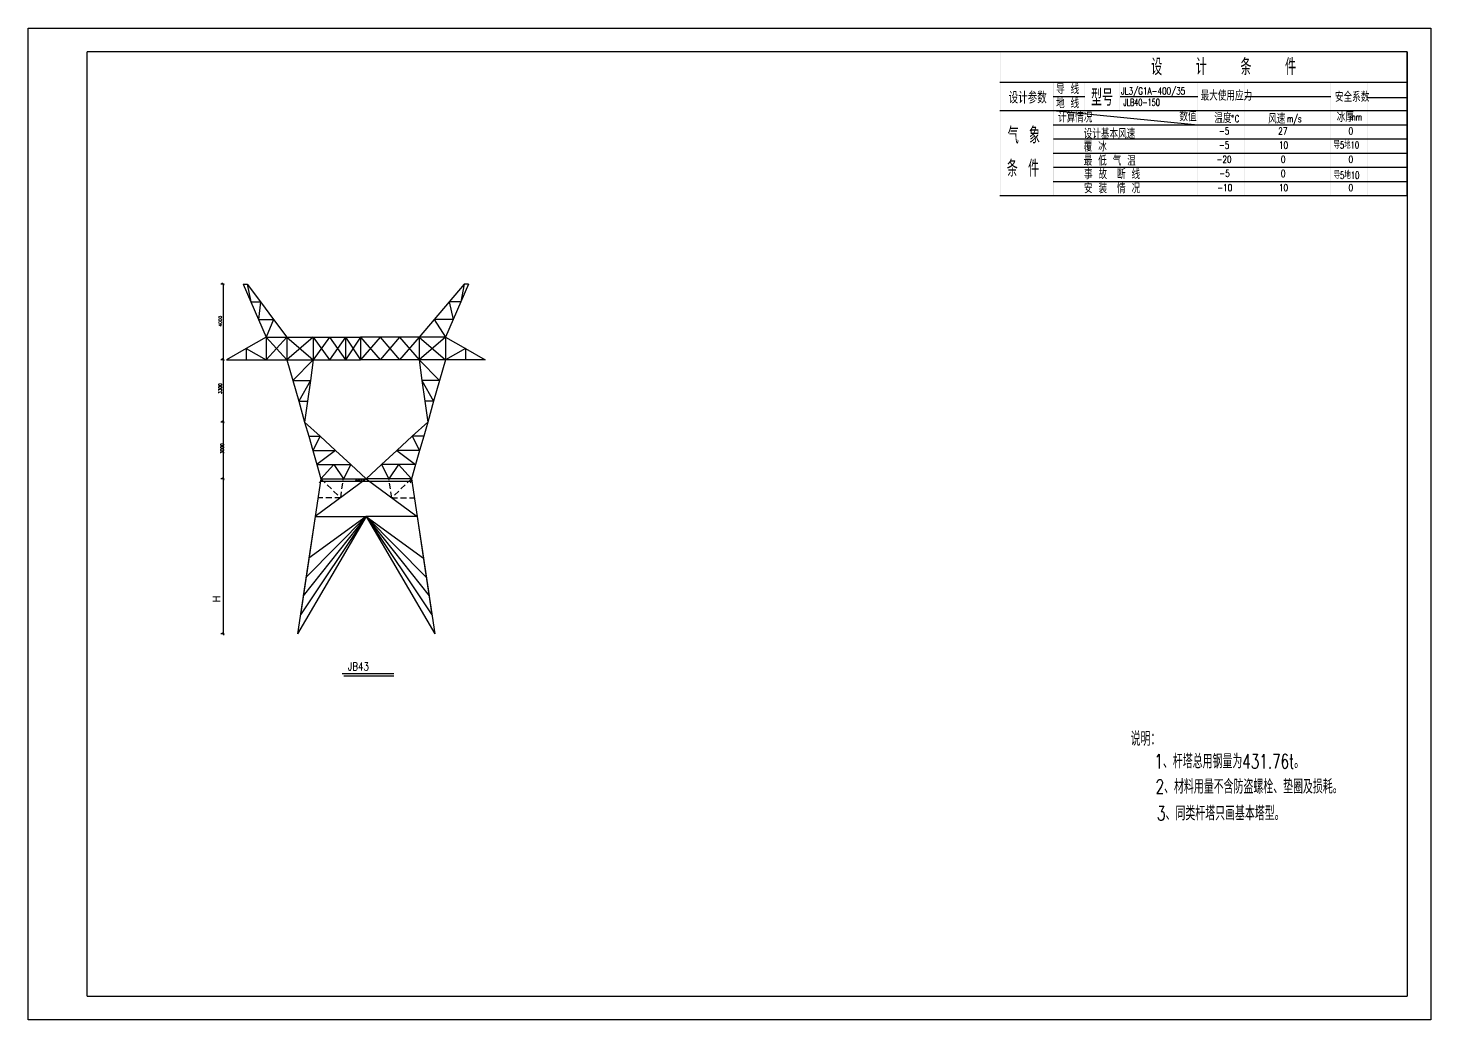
# Model space of a CAD drawing. Header units: millimetres. Extents: x -25344 to 5907, y -19679 to 18215.
# Drawn here: x 5313 to 5907, y 901 to 1321 of the extents above; entities that cross this region are included whole.
import ezdxf

# ---------------------------------------------------------------- set-up
doc = ezdxf.new("R2010")
doc.units = ezdxf.units.MM
doc.linetypes.add('DASHED2', pattern=[7.5, 2.5, -1.25, 2.5, -1.25])
for name, color, linetype, lineweight in [('受力材原始杆件', 1, 'Continuous', 25), ('受力材杆件', 7, 'Continuous', 25), ('辅助材原始杆件', 163, 'DASHED2', 25)]:
    doc.layers.add(name, color=color, linetype=linetype, lineweight=lineweight)
doc.layers.add('基本图元层', color=7, linetype='Continuous')
doc.layers.add('标注', color=7, linetype='Continuous')
doc.styles.add('DIMHT', font='simplex.shx', dxfattribs={"width": 0.8, "bigfont": 'hzdx.shx'})
doc.styles.add('HZFS', font='txt.shx', dxfattribs={"width": 0.7, "bigfont": 'acc.shx'})
doc.styles.get("Standard").update_dxf_attribs({"font": 'txt', "bigfont": 'gbcbig.shx'})
doc.styles.add('TBWZ', font='txt.shx', dxfattribs={"width": 0.7, "bigfont": 'hztxt.shx'})

msp = doc.modelspace()

# ---------------------------------------------------------------- linework, layer by layer
at = {"color": 0}
for p, q in [((5312.82, 901.08), (5312.82, 1321.08)), ((5312.82, 1321.08), (5906.82, 1321.08)), ((5906.82, 1321.08), (5906.82, 901.08)), ((5896.82, 1250.13), (5896.82, 1311.08)), ((5906.82, 901.08), (5312.82, 901.08))]:
    msp.add_line(p, q, dxfattribs=at)
at = {"color": 0, "lineweight": 25}
for p, q in [((5724.35, 1298.13), (5896.82, 1298.13)), ((5746.92, 1292.13), (5760.23, 1292.13)), ((5775.3, 1292.13), (5808.11, 1292.13)), ((5828.16, 1292.13), (5864.4, 1292.13)), ((5880.09, 1291.7), (5896.82, 1291.7)), ((5724.35, 1286.13), (5896.82, 1286.13)), ((5746.92, 1286.13), (5808.11, 1280.13)), ((5746.92, 1280.13), (5896.82, 1280.13)), ((5746.94, 1274.13), (5896.82, 1274.13)), ((5746.86, 1268.13), (5896.82, 1268.13)), ((5746.95, 1262.13), (5896.82, 1262.13)), ((5746.92, 1256.13), (5896.82, 1256.13)), ((5724.35, 1250.13), (5896.82, 1250.13)), ((5765.62, 1250.13), (5896.82, 1250.13))]:
    msp.add_line(p, q, dxfattribs=at)
at = {"color": 0, "linetype": 'ByBlock'}
for p, q in [((5394.89, 1213.14), (5395.89, 1212.14)), ((5394.89, 1181.12), (5395.89, 1180.12)), ((5394.89, 1154.78), (5395.89, 1153.78)), ((5394.89, 1130.67), (5395.89, 1129.67)), ((5436.16, 1128.57), (5437.16, 1129.57)), ((5474.55, 1128.51), (5475.55, 1129.51)), ((5394.89, 1065), (5395.89, 1064))]:
    msp.add_line(p, q, dxfattribs=at)
at = {"color": 0, "const_width": 0.6}
for points in [[(5337.82, 911.08), (5337.82, 1311.08)], [(5337.82, 1311.08), (5896.82, 1311.08)], [(5896.82, 1311.08), (5896.82, 911.08)], [(5896.82, 911.08), (5337.82, 911.08)]]:
    msp.add_lwpolyline(points, dxfattribs=at)
at = {"color": 0, "lineweight": 25}
for points in [[(5724.35, 1250.13), (5724.5, 1250.13), (5724.35, 1311.08), (5724.46, 1311.08)], [(5746.86, 1250.13), (5747.01, 1250.13), (5746.86, 1298.13), (5747.01, 1298.13)], [(5760.23, 1286.13), (5760.38, 1286.13), (5760.23, 1298.13), (5760.38, 1298.13)], [(5775.02, 1286.13), (5775.17, 1286.13), (5775.02, 1298.13), (5775.17, 1298.13)], [(5807.96, 1250.13), (5808.11, 1250.13), (5807.96, 1298.13), (5808.11, 1298.13)], [(5828.01, 1250.13), (5828.16, 1250.13), (5828.01, 1298.13), (5828.16, 1298.13)], [(5864.25, 1250.13), (5864.4, 1250.13), (5864.25, 1298.13), (5864.4, 1298.13)], [(5880.02, 1250.13), (5880.17, 1250.13), (5880.02, 1298.13), (5880.17, 1298.13)]]:
    msp.add_trace(points, dxfattribs=at)
at = {"layer": '受力材原始杆件', "color": 0}
for p, q in [((5403.92, 1212.62), (5405.65, 1212.62)), ((5403.92, 1212.62), (5407.14, 1205.15)), ((5405.65, 1212.62), (5407.14, 1205.15)), ((5405.65, 1212.62), (5411.23, 1205.15)), ((5497.52, 1212.62), (5491.14, 1205.15)), ((5499.25, 1212.62), (5496.03, 1205.15)), ((5497.52, 1212.62), (5496.03, 1205.15)), ((5499.25, 1212.62), (5497.52, 1212.62)), ((5407.14, 1205.15), (5411.23, 1205.15)), ((5407.14, 1205.15), (5410.37, 1197.68)), ((5411.23, 1205.15), (5410.37, 1197.68)), ((5411.23, 1205.15), (5416.81, 1197.68)), ((5491.14, 1205.15), (5484.77, 1197.68)), ((5496.03, 1205.15), (5491.14, 1205.15)), ((5491.14, 1205.15), (5492.81, 1197.68)), ((5496.03, 1205.15), (5492.81, 1197.68)), ((5410.37, 1197.68), (5416.81, 1197.68)), ((5410.37, 1197.68), (5413.59, 1190.22)), ((5416.81, 1197.68), (5413.59, 1190.22)), ((5416.81, 1197.68), (5422.39, 1190.22)), ((5484.77, 1197.68), (5478.39, 1190.22)), ((5492.81, 1197.68), (5484.77, 1197.68)), ((5484.77, 1197.68), (5489.59, 1190.22)), ((5492.81, 1197.68), (5489.59, 1190.22)), ((5413.59, 1190.22), (5405.19, 1185.42)), ((5413.59, 1190.22), (5422.39, 1190.22)), ((5413.59, 1190.22), (5413.59, 1180.62)), ((5422.39, 1190.22), (5413.59, 1180.62)), ((5413.59, 1190.22), (5422.39, 1180.62)), ((5433.59, 1190.22), (5440.39, 1190.22)), ((5440.39, 1190.22), (5433.59, 1180.62)), ((5433.59, 1190.22), (5440.39, 1180.62)), ((5440.39, 1190.22), (5447.19, 1190.22)), ((5447.19, 1190.22), (5440.39, 1180.62)), ((5440.39, 1190.22), (5447.19, 1180.62)), ((5447.19, 1190.22), (5453.59, 1190.22)), ((5447.19, 1190.22), (5447.19, 1180.62)), ((5453.59, 1190.22), (5447.19, 1180.62)), ((5447.19, 1190.22), (5453.59, 1180.62)), ((5461.85, 1190.22), (5453.59, 1190.22)), ((5453.59, 1190.22), (5461.85, 1180.62)), ((5461.85, 1190.22), (5453.59, 1180.62)), ((5453.59, 1190.22), (5453.59, 1180.62)), ((5470.12, 1190.22), (5461.85, 1190.22)), ((5461.85, 1190.22), (5470.12, 1180.62)), ((5470.12, 1190.22), (5461.85, 1180.62)), ((5478.39, 1190.22), (5470.12, 1190.22)), ((5470.12, 1190.22), (5478.39, 1180.62)), ((5478.39, 1190.22), (5470.12, 1180.62)), ((5489.59, 1190.22), (5478.39, 1190.22)), ((5478.39, 1190.22), (5489.59, 1180.62)), ((5489.59, 1190.22), (5478.39, 1180.62)), ((5478.39, 1190.22), (5478.39, 1180.62)), ((5489.59, 1190.22), (5497.99, 1185.42)), ((5489.59, 1190.22), (5489.59, 1180.62)), ((5405.19, 1185.42), (5396.79, 1180.62)), ((5405.19, 1185.42), (5405.19, 1180.62)), ((5405.19, 1185.42), (5413.59, 1180.62)), ((5497.99, 1185.42), (5489.59, 1180.62)), ((5497.99, 1185.42), (5506.39, 1180.62)), ((5497.99, 1185.42), (5497.99, 1180.62)), ((5396.79, 1180.62), (5405.19, 1180.62)), ((5405.19, 1180.62), (5413.59, 1180.62)), ((5413.59, 1180.62), (5422.39, 1180.62)), ((5433.59, 1180.62), (5440.39, 1180.62)), ((5440.39, 1180.62), (5447.19, 1180.62)), ((5447.19, 1180.62), (5453.59, 1180.62)), ((5461.85, 1180.62), (5453.59, 1180.62)), ((5470.12, 1180.62), (5461.85, 1180.62)), ((5478.39, 1180.62), (5470.12, 1180.62)), ((5489.59, 1180.62), (5478.39, 1180.62)), ((5478.39, 1180.62), (5487.07, 1171.82)), ((5478.39, 1180.62), (5479.61, 1171.82)), ((5489.59, 1180.62), (5487.07, 1171.82)), ((5497.99, 1180.62), (5489.59, 1180.62)), ((5506.39, 1180.62), (5497.99, 1180.62)), ((5487.07, 1171.82), (5479.61, 1171.82)), ((5479.61, 1171.82), (5484.56, 1163.02)), ((5479.61, 1171.82), (5480.82, 1163.02)), ((5487.07, 1171.82), (5484.56, 1163.02)), ((5484.56, 1163.02), (5480.82, 1163.02)), ((5480.82, 1163.02), (5482.04, 1154.22)), ((5484.56, 1163.02), (5482.04, 1154.22)), ((5482.04, 1154.22), (5475.53, 1148.22)), ((5482.04, 1154.22), (5480.33, 1148.22)), ((5475.53, 1148.22), (5469.01, 1142.22)), ((5480.33, 1148.22), (5475.53, 1148.22)), ((5475.53, 1148.22), (5478.61, 1142.22)), ((5480.33, 1148.22), (5478.61, 1142.22)), ((5469.01, 1142.22), (5462.5, 1136.22)), ((5478.61, 1142.22), (5469.01, 1142.22)), ((5469.01, 1142.22), (5476.9, 1136.22)), ((5478.61, 1142.22), (5476.9, 1136.22)), ((5462.5, 1136.22), (5455.99, 1130.22)), ((5469.7, 1136.22), (5462.5, 1136.22)), ((5462.5, 1136.22), (5465.59, 1130.22)), ((5469.7, 1136.22), (5465.59, 1130.22)), ((5476.9, 1136.22), (5469.7, 1136.22)), ((5469.7, 1136.22), (5475.19, 1130.22)), ((5476.9, 1136.22), (5475.19, 1130.22)), ((5465.59, 1130.22), (5455.99, 1130.22)), ((5455.99, 1130.22), (5477.59, 1114.22)), ((5475.19, 1130.22), (5465.59, 1130.22)), ((5475.19, 1130.22), (5477.59, 1114.22)), ((5477.59, 1114.22), (5455.99, 1114.22)), ((5455.99, 1114.22), (5480.23, 1096.62)), ((5455.99, 1114.22), (5481.43, 1088.62)), ((5455.99, 1114.22), (5482.63, 1080.62)), ((5455.99, 1114.22), (5483.83, 1072.62)), ((5455.99, 1114.22), (5485.03, 1064.62)), ((5477.59, 1114.22), (5480.23, 1096.62)), ((5477.59, 1114.22), (5481.43, 1088.62)), ((5477.59, 1114.22), (5482.63, 1080.62)), ((5477.59, 1114.22), (5483.83, 1072.62)), ((5477.59, 1114.22), (5485.03, 1064.62))]:
    msp.add_line(p, q, dxfattribs=at)
at = {"layer": '受力材杆件', "color": 0}
for p, q in [((5422.39, 1190.22), (5433.59, 1190.22)), ((5422.39, 1190.22), (5422.39, 1180.62)), ((5433.59, 1190.22), (5422.39, 1180.62)), ((5422.39, 1190.22), (5433.59, 1180.62)), ((5433.59, 1190.22), (5433.59, 1180.62)), ((5422.39, 1180.62), (5433.59, 1180.62)), ((5422.39, 1180.62), (5424.9, 1171.82)), ((5433.59, 1180.62), (5424.9, 1171.82)), ((5433.59, 1180.62), (5432.37, 1171.82)), ((5424.9, 1171.82), (5432.37, 1171.82)), ((5424.9, 1171.82), (5427.42, 1163.02)), ((5432.37, 1171.82), (5427.42, 1163.02)), ((5432.37, 1171.82), (5431.15, 1163.02)), ((5427.42, 1163.02), (5431.15, 1163.02)), ((5427.42, 1163.02), (5429.93, 1154.22)), ((5431.15, 1163.02), (5429.93, 1154.22)), ((5429.93, 1154.22), (5431.64, 1148.22)), ((5429.93, 1154.22), (5436.44, 1148.22)), ((5431.64, 1148.22), (5436.44, 1148.22)), ((5431.64, 1148.22), (5433.36, 1142.22)), ((5436.44, 1148.22), (5433.36, 1142.22)), ((5436.44, 1148.22), (5442.96, 1142.22)), ((5433.36, 1142.22), (5442.96, 1142.22)), ((5433.36, 1142.22), (5435.07, 1136.22)), ((5442.96, 1142.22), (5435.07, 1136.22)), ((5442.96, 1142.22), (5449.47, 1136.22)), ((5435.07, 1136.22), (5442.27, 1136.22)), ((5435.07, 1136.22), (5436.79, 1130.22)), ((5442.27, 1136.22), (5436.79, 1130.22)), ((5442.27, 1136.22), (5449.47, 1136.22)), ((5442.27, 1136.22), (5446.39, 1130.22)), ((5449.47, 1136.22), (5446.39, 1130.22)), ((5449.47, 1136.22), (5455.99, 1130.22)), ((5436.79, 1130.22), (5434.39, 1114.22)), ((5455.99, 1130.22), (5434.39, 1114.22)), ((5436.79, 1130.22), (5446.39, 1130.22)), ((5446.39, 1130.22), (5455.99, 1130.22)), ((5434.39, 1114.22), (5426.95, 1064.62)), ((5455.99, 1114.22), (5426.95, 1064.62)), ((5434.39, 1114.22), (5428.15, 1072.62)), ((5455.99, 1114.22), (5428.15, 1072.62)), ((5434.39, 1114.22), (5429.35, 1080.62)), ((5455.99, 1114.22), (5429.35, 1080.62)), ((5434.39, 1114.22), (5430.55, 1088.62)), ((5455.99, 1114.22), (5430.55, 1088.62)), ((5434.39, 1114.22), (5431.75, 1096.62)), ((5455.99, 1114.22), (5431.75, 1096.62)), ((5434.39, 1114.22), (5455.99, 1114.22))]:
    msp.add_line(p, q, dxfattribs=at)
at = {"layer": '基本图元层', "color": 0}
for p, q in [((5395.47, 1212.62), (5395.47, 1064.56)), ((5436.79, 1129.15), (5475.19, 1129.15))]:
    msp.add_line(p, q, dxfattribs=at)
at = {"layer": '基本图元层', "color": 0, "lineweight": 25}
for p, q in [((5445.82, 1047.78), (5467.69, 1047.78)), ((5446.47, 1046.79), (5467.75, 1046.79))]:
    msp.add_line(p, q, dxfattribs=at)
at = {"layer": '标注', "color": 0}
for p, q in [((5395.88, 1212.62), (5394.47, 1212.62)), ((5395.88, 1212.62), (5395.47, 1212.62)), ((5395.88, 1180.62), (5394.47, 1180.62)), ((5395.88, 1180.62), (5394.47, 1180.62)), ((5395.88, 1180.62), (5395.47, 1180.62)), ((5395.88, 1180.62), (5395.47, 1180.62)), ((5395.88, 1154.22), (5394.47, 1154.22)), ((5395.88, 1154.22), (5394.47, 1154.22)), ((5395.88, 1154.22), (5395.47, 1154.22)), ((5395.88, 1154.22), (5395.47, 1154.22)), ((5395.88, 1130.22), (5394.47, 1130.22)), ((5395.88, 1130.22), (5395.47, 1130.22)), ((5436.79, 1130.06), (5436.79, 1129.15)), ((5475.19, 1130.06), (5475.19, 1129.15)), ((5395.88, 1064.56), (5394.47, 1064.56))]:
    msp.add_line(p, q, dxfattribs=at)
at = {"layer": '辅助材原始杆件', "color": 0}
for p, q in [((5436.79, 1130.22), (5445.19, 1122.22)), ((5445.19, 1122.22), (5446.39, 1130.22)), ((5466.79, 1122.22), (5465.59, 1130.22)), ((5475.19, 1130.22), (5466.79, 1122.22)), ((5445.19, 1122.22), (5435.59, 1122.22)), ((5466.79, 1122.22), (5476.39, 1122.22))]:
    msp.add_line(p, q, dxfattribs=at)

# ---------------------------------------------------------------- texts
at = {"color": 0, "lineweight": 25}
for s, height, style, width, p in [('设   计   条   件', 7, 'HZFS', 0.7, (5788.35, 1301.13)), ('导 线', 4, 'HZFS', 0.7, (5748.11, 1293.13)), ('型号', 7, 'HZFS', 0.7, (5762.9, 1288.13)), ('JL3/G1A-400/35', 3, 'DIMHT', 0.75, (5775.62, 1292.91)), ('设计参数', 5, 'HZFS', 0.7, (5728.04, 1289.13)), ('地 线', 4, 'HZFS', 0.7, (5748.11, 1287.13)), ('JLB40-150', 3, 'HZFS', 0.6, (5776.61, 1288.13)), ('最大使用应力', 4, 'HZFS', 0.7, (5809.29, 1290.39)), ('安全系数', 4, 'HZFS', 0.7, (5866.18, 1289.84)), ('计算情况', 4, 'HZFS', 0.7, (5748.92, 1281.13)), ('数值', 4, 'HZFS', 0.7, (5800.31, 1281.62)), ('温度', 4, 'HZFS', 0.7, (5815.09, 1280.89)), ('%%D', 3, 'HZFS', 0.7, (5822.28, 1281.19)), ('C', 3, 'HZFS', 0.7, (5823.77, 1281.19)), ('风速', 4, 'HZFS', 0.7, (5837.89, 1280.59)), ('m/s', 3, 'HZFS', 0.7, (5845.83, 1281.19)), ('冰厚', 4, 'HZFS', 0.7, (5866.91, 1281.31)), ('mm', 3, 'HZFS', 0.7, (5872.28, 1281.91)), ('气 象', 7, 'HZFS', 0.7, (5727.63, 1272.13)), ('设计基本风速', 4, 'HZFS', 0.7, (5759.79, 1274.23)), ('-5', 3, 'DIMHT', 0.75, (5817.03, 1276)), ('27', 3, 'DIMHT', 0.75, (5842.17, 1276)), ('0', 3, 'DIMHT', 0.75, (5871.97, 1276)), ('覆 冰', 4, 'HZFS', 0.7, (5759.79, 1268.83)), ('-5', 3, 'DIMHT', 0.75, (5817.03, 1270)), ('10', 3, 'DIMHT', 0.75, (5842.45, 1270)), ('导5地10', 3, 'HZFS', 0.7, (5865.57, 1270.03)), ('条 件', 7, 'HZFS', 0.7, (5727.23, 1258.13)), ('最 低 气 温', 4, 'HZFS', 0.7, (5759.79, 1262.83)), ('-20', 3, 'DIMHT', 0.75, (5816.04, 1264)), ('0', 3, 'DIMHT', 0.75, (5843.29, 1264)), ('0', 3, 'DIMHT', 0.75, (5871.97, 1264)), ('事 故', 4, 'HZFS', 0.7, (5759.92, 1257.13)), ('断 线', 4, 'HZFS', 0.7, (5773.92, 1257.13)), ('-5', 3, 'DIMHT', 0.75, (5817.2, 1258.03)), ('0', 3, 'DIMHT', 0.75, (5843.29, 1258)), ('导5地10', 3, 'HZFS', 0.7, (5865.64, 1257.27)), ('安 装 ', 4, 'HZFS', 0.7, (5759.92, 1251.13)), ('情 况', 4, 'HZFS', 0.7, (5773.92, 1251.13)), ('-10', 3, 'DIMHT', 0.75, (5816.33, 1252)), ('10', 3, 'DIMHT', 0.75, (5842.45, 1252)), ('0', 3, 'DIMHT', 0.75, (5871.97, 1252))]:
    msp.add_text(s, height=height, dxfattribs=dict(at, style=style, width=width)).set_placement(p)
at = {"color": 0, "style": 'DIMHT', "width": 0.7}
for s, p in [('说明：', (5779.66, 1017.14)), ('1、杆塔总用钢量为431.76t。', (5789.75, 1007.58)), ('2、材料用量不含防盗螺栓、垫圈及损耗。', (5790.24, 996.91)), ('3、同类杆塔只画基本塔型。', (5790.85, 985.59))]:
    msp.add_text(s, height=6, dxfattribs=at).set_placement(p)
at = {"layer": '基本图元层', "color": 0, "lineweight": 25, "style": 'TBWZ', "width": 0.8}
msp.add_text('JB43', height=3.388, dxfattribs=at).set_placement((5448.23, 1049.09))
at = {"layer": '标注', "color": 0}
msp.add_text('H', height=3.03, rotation=90, dxfattribs=at).set_placement((5394.1, 1077.83))
at = {"layer": '标注', "color": 0, "char_height": 1.31, "attachment_point": 8, "rotation": 90}
for s, insert in [('4000', (5394.85, 1196.96)), ('3300', (5394.81, 1168.4)), ('3000', (5395.67, 1143.01))]:
    msp.add_mtext(s, dxfattribs=dict(at, insert=insert))
at = {"layer": '标注', "color": 0, "insert": (5453.11, 1129.15), "char_height": 1.016, "attachment_point": 8}
msp.add_mtext('4800', dxfattribs=at)

doc.saveas('drawing.dxf')
